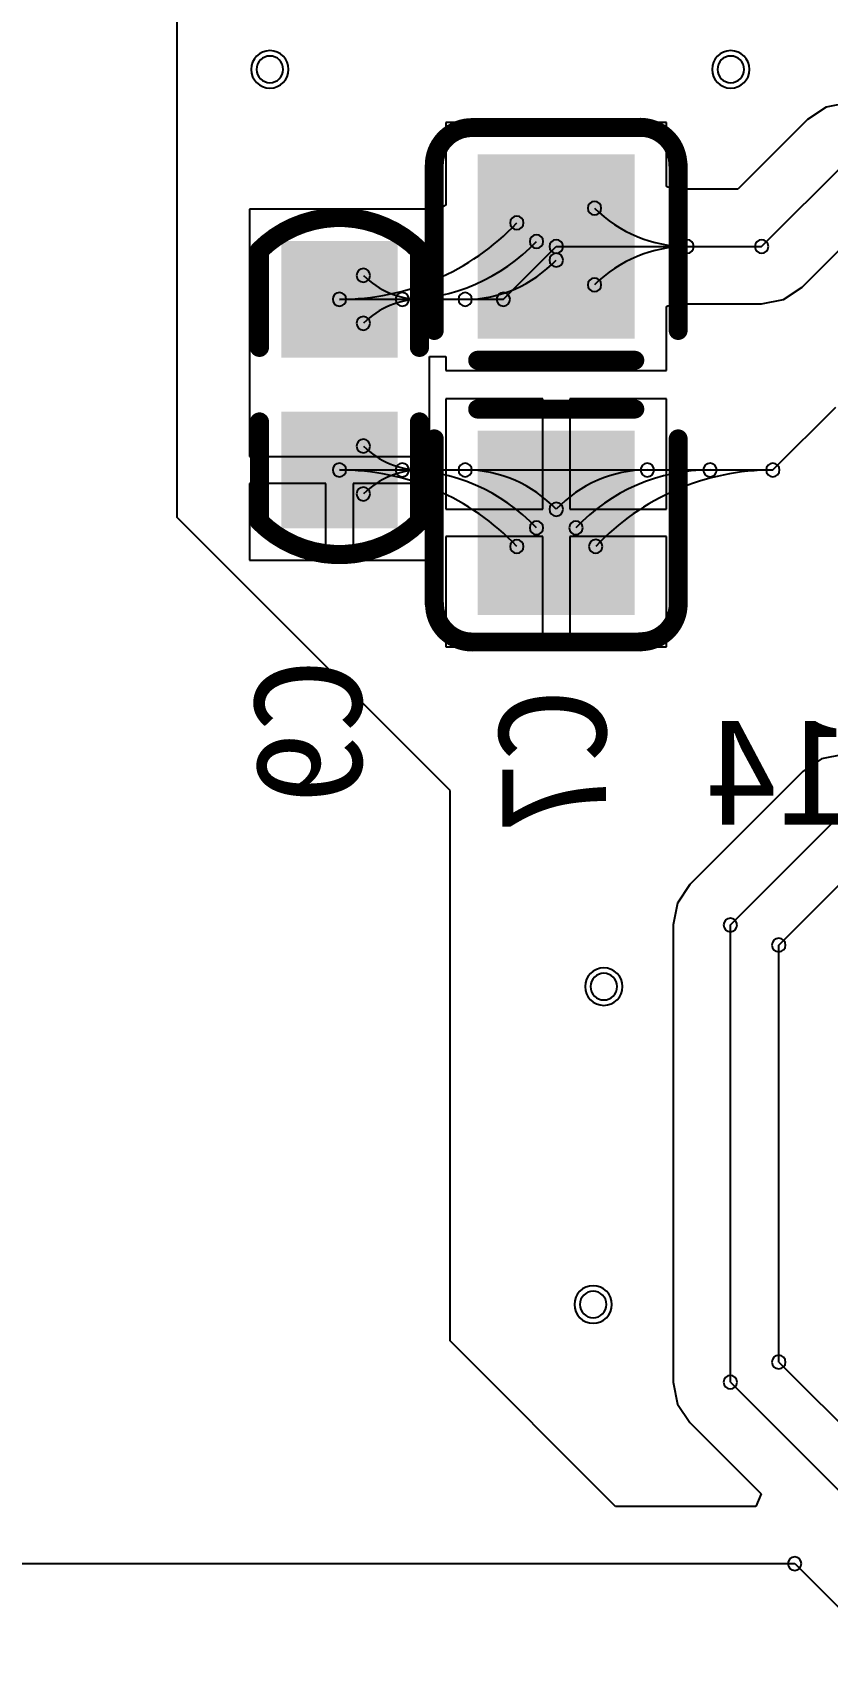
# Model space of a CAD drawing. Header units: inches. Extents: x 32166 to 66782, y 2386 to 7162.
# Drawn here: x 33930.1 to 33959.9, y 3252.5 to 3313.3 of the extents above; entities that cross this region are included whole.
import ezdxf

# ---------------------------------------------------------------- set-up
doc = ezdxf.new("R2010")
doc.units = ezdxf.units.IN
doc.header["$LTSCALE"] = 0.64311
doc.header["$MEASUREMENT"] = 0
for name, color, linetype in [('BOTTOMLAYER', 5, 'CONTINUOUS'), ('BOTTOMOVERLAY', 54, 'CONTINUOUS'), ('BOTTOMPASTE', 16, 'CONTINUOUS'), ('BOTTOMSOLDER', 6, 'CONTINUOUS'), ('MULTILAYER', 9, 'CONTINUOUS')]:
    doc.layers.add(name, color=color, linetype=linetype)
doc.styles.get("Standard").update_dxf_attribs({"font": 'txt', "width": 0.8})

msp = doc.modelspace()

# ---------------------------------------------------------------- linework, layer by layer
at = {"layer": 'BOTTOMLAYER'}
for p, q in [((33935.527, 3295.094), (33935.527, 3315.612)), ((33959.864, 3310.479), (33959.167, 3310.013)), ((33960.687, 3310.643), (33959.864, 3310.479)), ((33953.883, 3309.899), (33945.603, 3309.899)), ((33945.603, 3309.899), (33945.603, 3306.797)), ((33953.883, 3307.501), (33953.883, 3309.899)), ((33959.167, 3310.013), (33956.554, 3307.4)), ((33957.445, 3305.251), (33960.687, 3308.494)), ((33953.932, 3307.481), (33953.883, 3307.501)), ((33954.541, 3307.4), (33953.932, 3307.481)), ((33956.554, 3307.4), (33954.541, 3307.4)), ((33944.993, 3306.648), (33938.237, 3306.648)), ((33938.237, 3306.648), (33938.237, 3299.892)), ((33945.161, 3306.547), (33944.993, 3306.648)), ((33944.993, 3306.648), (33944.993, 3306.648)), ((33945.603, 3306.797), (33945.161, 3306.547)), ((33958.964, 3303.731), (33961.577, 3306.344)), ((33947.761, 3303.27), (33949.743, 3305.251)), ((33949.743, 3305.251), (33957.445, 3305.251)), ((33941.615, 3303.27), (33947.761, 3303.27)), ((33957.445, 3303.102), (33958.267, 3303.266)), ((33958.267, 3303.266), (33958.964, 3303.731)), ((33953.883, 3303.002), (33953.932, 3303.022)), ((33953.883, 3300.603), (33953.883, 3303.002)), ((33953.932, 3303.022), (33954.541, 3303.102)), ((33954.541, 3303.102), (33957.445, 3303.102)), ((33944.993, 3299.892), (33944.993, 3301.12)), ((33944.993, 3301.12), (33945.603, 3301.12)), ((33945.603, 3301.12), (33945.603, 3300.603)), ((33945.603, 3300.603), (33953.883, 3300.603)), ((33938.237, 3299.892), (33938.237, 3297.378)), ((33944.993, 3297.378), (33944.993, 3299.892)), ((33949.235, 3299.536), (33945.603, 3299.536)), ((33945.603, 3299.536), (33945.603, 3295.396)), ((33949.235, 3295.396), (33949.235, 3299.536)), ((33953.883, 3299.536), (33950.251, 3299.536)), ((33950.251, 3299.536), (33950.251, 3295.396)), ((33953.883, 3295.396), (33953.883, 3299.536)), ((33957.863, 3296.87), (33960.223, 3299.23)), ((33938.237, 3297.378), (33944.993, 3297.378)), ((33941.615, 3296.87), (33957.863, 3296.87)), ((33941.107, 3296.362), (33938.237, 3296.362)), ((33938.237, 3296.362), (33938.237, 3293.492)), ((33941.107, 3293.492), (33941.107, 3296.362)), ((33944.993, 3296.362), (33942.123, 3296.362)), ((33942.123, 3296.362), (33942.123, 3293.492)), ((33944.993, 3293.492), (33944.993, 3296.362)), ((33945.603, 3295.396), (33949.235, 3295.396)), ((33950.251, 3295.396), (33953.883, 3295.396)), ((33945.767, 3284.854), (33935.527, 3295.094)), ((33949.235, 3294.38), (33945.603, 3294.38)), ((33945.603, 3294.38), (33945.603, 3290.24)), ((33949.235, 3290.24), (33949.235, 3294.38)), ((33953.883, 3294.38), (33950.251, 3294.38)), ((33950.251, 3294.38), (33950.251, 3290.24)), ((33953.883, 3290.24), (33953.883, 3294.38)), ((33938.237, 3293.492), (33941.107, 3293.492)), ((33942.123, 3293.492), (33944.993, 3293.492)), ((33945.603, 3290.24), (33949.235, 3290.24)), ((33950.251, 3290.24), (33953.883, 3290.24)), ((33960.511, 3286.195), (33959.688, 3286.031)), ((33958.991, 3285.565), (33954.751, 3281.326)), ((33959.688, 3286.031), (33958.991, 3285.565)), ((33945.767, 3282.974), (33945.767, 3284.854)), ((33956.271, 3279.806), (33960.511, 3284.046)), ((33945.767, 3264.205), (33945.767, 3282.974)), ((33954.751, 3281.326), (33954.285, 3280.628)), ((33958.087, 3279.054), (33960.883, 3281.849)), ((33954.285, 3280.628), (33954.122, 3279.806)), ((33954.122, 3279.806), (33954.122, 3262.661)), ((33956.271, 3262.661), (33956.271, 3279.806)), ((33958.087, 3263.414), (33958.087, 3279.054)), ((33951.969, 3258.003), (33945.767, 3264.205)), ((33958.087, 3263.414), (33964.567, 3256.934)), ((33954.122, 3262.661), (33954.122, 3262.661)), ((33954.122, 3262.661), (33954.122, 3262.661)), ((33954.122, 3262.661), (33954.285, 3261.839)), ((33956.271, 3262.661), (33963.815, 3255.118)), ((33954.285, 3261.839), (33954.751, 3261.142)), ((33954.751, 3261.142), (33957.421, 3258.472)), ((33957.421, 3258.472), (33957.226, 3258.003)), ((33957.226, 3258.003), (33951.969, 3258.003)), ((33913.122, 3255.854), (33958.684, 3255.854)), ((33958.684, 3255.854), (33963.204, 3251.334))]:
    msp.add_line(p, q, dxfattribs=at)
for centre, radius, start, end in [((33939.007, 3311.894), 0.5, 0, 180), ((33956.287, 3311.894), 0.5, 0, 180), ((33939.007, 3311.894), 0.5, 180, 0), ((33956.287, 3311.894), 0.5, 180, 0), ((33951.18, 3306.688), 0.254, 0, 180), ((33948.265, 3306.138), 0.254, 0, 180), ((33951.18, 3306.688), 0.254, 180, 0), ((33954.649, 3310.157), 4.906, 225.00009, 270.00009), ((33941.615, 3312.412), 9.143, 270.00002, 316.66302), ((33948.265, 3306.138), 0.254, 180, 0), ((33949.004, 3305.44), 0.254, 0, 180), ((33943.971, 3310.19), 6.92, 270.00003, 316.66303), ((33949.004, 3305.44), 0.254, 180, 0), ((33949.743, 3305.251), 0.254, 0, 180), ((33949.743, 3305.251), 0.254, 0, 180), ((33949.743, 3305.251), 0.254, 180, 0), ((33949.743, 3305.251), 0.254, 180, 0), ((33954.649, 3300.346), 4.906, 89.99991, 134.99991), ((33954.649, 3305.251), 0.254, 0, 180), ((33954.649, 3305.251), 0.254, 0, 180), ((33954.649, 3305.251), 0.254, 180, 0), ((33954.649, 3305.251), 0.254, 180, 0), ((33957.445, 3305.251), 0.254, 0, 180), ((33957.445, 3305.251), 0.254, 0, 180), ((33957.445, 3305.251), 0.254, 180, 0), ((33957.445, 3305.251), 0.254, 180, 0), ((33942.513, 3304.168), 0.254, 0, 180), ((33946.327, 3307.967), 4.697, 269.99999, 316.66299), ((33949.743, 3304.743), 0.254, 0, 180), ((33949.743, 3304.743), 0.254, 180, 0), ((33942.513, 3304.168), 0.254, 180, 0), ((33944.681, 3306.336), 3.066, 225.00014, 270.00014), ((33951.18, 3303.814), 0.254, 0, 180), ((33951.18, 3303.814), 0.254, 180, 0), ((33941.615, 3303.27), 0.254, 0, 180), ((33941.615, 3303.27), 0.254, 0, 180), ((33941.615, 3303.27), 0.254, 180, 0), ((33941.615, 3303.27), 0.254, 180, 0), ((33944.681, 3300.204), 3.066, 89.99986, 134.99986), ((33943.971, 3303.27), 0.254, 0, 180), ((33943.971, 3303.27), 0.254, 180, 0), ((33944.681, 3303.27), 0.254, 0, 180), ((33944.681, 3303.27), 0.254, 0, 180), ((33944.681, 3303.27), 0.254, 180, 0), ((33944.681, 3303.27), 0.254, 180, 0), ((33946.327, 3303.27), 0.254, 0, 180), ((33946.327, 3303.27), 0.254, 180, 0), ((33947.761, 3303.27), 0.254, 0, 180), ((33947.761, 3303.27), 0.254, 0, 180), ((33947.761, 3303.27), 0.254, 180, 0), ((33947.761, 3303.27), 0.254, 180, 0), ((33942.513, 3302.372), 0.254, 0, 180), ((33942.513, 3302.372), 0.254, 180, 0), ((33942.513, 3297.768), 0.254, 0, 180), ((33942.513, 3297.768), 0.254, 180, 0), ((33944.681, 3299.936), 3.066, 225.00014, 270.00014), ((33941.615, 3296.87), 0.254, 0, 180), ((33941.615, 3296.87), 0.254, 0, 180), ((33943.971, 3296.87), 0.254, 0, 180), ((33944.681, 3296.87), 0.254, 0, 180), ((33944.681, 3296.87), 0.254, 0, 180), ((33946.327, 3296.87), 0.254, 0, 180), ((33953.156, 3296.87), 0.254, 0, 180), ((33955.509, 3296.87), 0.254, 0, 180), ((33957.863, 3296.87), 0.254, 0, 180), ((33957.863, 3296.87), 0.254, 0, 180), ((33957.863, 3296.87), 0.254, 0, 180), ((33941.615, 3296.87), 0.254, 180, 0), ((33941.615, 3296.87), 0.254, 180, 0), ((33941.615, 3287.727), 9.143, 43.33698, 89.99998), ((33944.681, 3293.804), 3.066, 89.99986, 134.99986), ((33943.971, 3296.87), 0.254, 180, 0), ((33943.971, 3289.95), 6.92, 43.33697, 89.99997), ((33944.681, 3296.87), 0.254, 180, 0), ((33944.681, 3296.87), 0.254, 180, 0), ((33946.327, 3296.87), 0.254, 180, 0), ((33946.327, 3292.172), 4.697, 43.33701, 90.00001), ((33953.156, 3292.18), 4.69, 90.00001, 136.70401), ((33955.509, 3289.963), 6.907, 90.00001, 136.70401), ((33957.863, 3287.746), 9.124, 89.99997, 136.70397), ((33953.156, 3296.87), 0.254, 180, 0), ((33955.509, 3296.87), 0.254, 180, 0), ((33957.863, 3296.87), 0.254, 180, 0), ((33957.863, 3296.87), 0.254, 180, 0), ((33957.863, 3296.87), 0.254, 180, 0), ((33942.513, 3295.972), 0.254, 0, 180), ((33942.513, 3295.972), 0.254, 180, 0), ((33949.743, 3295.396), 0.254, 0, 180), ((33949.743, 3295.396), 0.254, 0, 180), ((33949.743, 3295.396), 0.254, 180, 0), ((33949.743, 3295.396), 0.254, 180, 0), ((33949.004, 3294.699), 0.254, 0, 180), ((33949.004, 3294.699), 0.254, 180, 0), ((33950.482, 3294.699), 0.254, 0, 180), ((33950.482, 3294.699), 0.254, 180, 0), ((33948.265, 3294.001), 0.254, 0, 180), ((33951.222, 3294.003), 0.254, 0, 180), ((33948.265, 3294.001), 0.254, 180, 0), ((33951.222, 3294.003), 0.254, 180, 0), ((33956.271, 3279.806), 0.254, 0, 180), ((33956.271, 3279.806), 0.254, 0, 180), ((33956.271, 3279.806), 0.254, 180, 0), ((33956.271, 3279.806), 0.254, 180, 0), ((33958.087, 3279.054), 0.254, 0, 180), ((33958.087, 3279.054), 0.254, 0, 180), ((33958.087, 3279.054), 0.254, 180, 0), ((33958.087, 3279.054), 0.254, 180, 0), ((33951.527, 3277.494), 0.5, 0, 180), ((33951.527, 3277.494), 0.5, 180, 0), ((33951.127, 3265.574), 0.5, 0, 180), ((33951.127, 3265.574), 0.5, 180, 0), ((33958.087, 3263.414), 0.254, 0, 180), ((33958.087, 3263.414), 0.254, 0, 180), ((33958.087, 3263.414), 0.254, 180, 0), ((33958.087, 3263.414), 0.254, 180, 0), ((33956.271, 3262.661), 0.254, 0, 180), ((33956.271, 3262.661), 0.254, 0, 180), ((33956.271, 3262.661), 0.254, 180, 0), ((33956.271, 3262.661), 0.254, 180, 0), ((33958.684, 3255.854), 0.254, 0, 180), ((33958.684, 3255.854), 0.254, 0, 180), ((33958.684, 3255.854), 0.254, 180, 0), ((33958.684, 3255.854), 0.254, 180, 0)]:
    msp.add_arc(centre, radius, start, end, dxfattribs=at)
for points in [[(33947.203, 3308.299), (33947.203, 3302.203), (33952.283, 3308.299), (33952.283, 3302.203)], [(33939.837, 3305.048), (33939.837, 3301.492), (33943.393, 3305.048), (33943.393, 3301.492)], [(33939.837, 3298.648), (33939.837, 3295.092), (33943.393, 3298.648), (33943.393, 3295.092)], [(33947.203, 3297.936), (33947.203, 3291.84), (33952.283, 3297.936), (33952.283, 3291.84)]]:
    msp.add_solid(points, dxfattribs=at)
at = {"layer": 'BOTTOMOVERLAY'}
for points, const_width in [([(33945.171, 3308.299, -0.414214), (33946.582, 3309.711)], 0.711), ([(33952.893, 3309.722, -0.414214), (33954.304, 3308.31)], 0.711), ([(33938.615, 3305.099, -0.414214), (33944.615, 3305.099)], 0.72), ([(33944.615, 3294.939, -0.414214), (33938.615, 3294.939)], 0.72), ([(33946.593, 3290.418, -0.414214), (33945.182, 3291.829)], 0.711), ([(33954.315, 3291.84, -0.414214), (33952.904, 3290.429)], 0.711)]:
    msp.add_lwpolyline(points, format="xyb", dxfattribs=dict(at, const_width=const_width))
for points, const_width in [([(33946.582, 3309.711), (33952.882, 3309.711)], 0.711), ([(33945.171, 3302.102), (33945.171, 3308.299)], 0.711), ([(33954.315, 3302.102), (33954.315, 3308.31)], 0.711), ([(33938.615, 3301.47), (33938.615, 3305.099)], 0.72), ([(33944.615, 3301.47), (33944.615, 3305.099)], 0.72), ([(33946.797, 3300.984), (33952.689, 3300.984)], 0.711), ([(33938.615, 3294.939), (33938.615, 3298.67)], 0.72), ([(33944.615, 3294.939), (33944.615, 3298.67)], 0.72), ([(33946.797, 3299.155), (33952.689, 3299.155)], 0.711), ([(33945.171, 3291.829), (33945.171, 3298.038)], 0.711), ([(33954.315, 3291.84), (33954.315, 3298.038)], 0.711), ([(33946.593, 3290.418), (33952.893, 3290.418)], 0.711)]:
    msp.add_lwpolyline(points, dxfattribs=dict(at, const_width=const_width))
for points, const_width in [([(33946.582, 3309.888, 1), (33946.582, 3309.533, 1)], 0.356), ([(33946.582, 3309.888, 1), (33946.582, 3309.533, 1)], 0.356), ([(33952.882, 3309.888, 1), (33952.882, 3309.533, 1)], 0.356), ([(33952.893, 3309.899, 1), (33952.893, 3309.544, 1)], 0.356), ([(33945.171, 3308.477, 1), (33945.171, 3308.121, 1)], 0.356), ([(33945.171, 3308.477, 1), (33945.171, 3308.121, 1)], 0.356), ([(33954.304, 3308.488, 1), (33954.304, 3308.132, 1)], 0.356), ([(33954.315, 3308.488, 1), (33954.315, 3308.132, 1)], 0.356), ([(33938.435, 3305.099, 1), (33938.795, 3305.099, 1)], 0.36), ([(33938.435, 3305.099, 1), (33938.795, 3305.099, 1)], 0.36), ([(33944.435, 3305.099, 1), (33944.795, 3305.099, 1)], 0.36), ([(33944.435, 3305.099, 1), (33944.795, 3305.099, 1)], 0.36), ([(33945.171, 3302.279, 1), (33945.171, 3301.924, 1)], 0.356), ([(33954.315, 3302.279, 1), (33954.315, 3301.924, 1)], 0.356), ([(33938.435, 3301.47, 1), (33938.795, 3301.47, 1)], 0.36), ([(33944.435, 3301.47, 1), (33944.795, 3301.47, 1)], 0.36), ([(33946.797, 3301.162, 1), (33946.797, 3300.806, 1)], 0.356), ([(33952.689, 3301.162, 1), (33952.689, 3300.806, 1)], 0.356), ([(33938.435, 3298.67, 1), (33938.795, 3298.67, 1)], 0.36), ([(33944.435, 3298.67, 1), (33944.795, 3298.67, 1)], 0.36), ([(33946.797, 3299.333, 1), (33946.797, 3298.977, 1)], 0.356), ([(33952.689, 3299.333, 1), (33952.689, 3298.977, 1)], 0.356), ([(33945.171, 3298.215, 1), (33945.171, 3297.86, 1)], 0.356), ([(33954.315, 3298.215, 1), (33954.315, 3297.86, 1)], 0.356), ([(33938.435, 3294.939, 1), (33938.795, 3294.939, 1)], 0.36), ([(33938.435, 3294.939, 1), (33938.795, 3294.939, 1)], 0.36), ([(33944.435, 3294.939, 1), (33944.795, 3294.939, 1)], 0.36), ([(33944.435, 3294.939, 1), (33944.795, 3294.939, 1)], 0.36), ([(33945.171, 3292.007, 1), (33945.171, 3291.651, 1)], 0.356), ([(33945.182, 3292.007, 1), (33945.182, 3291.651, 1)], 0.356), ([(33954.315, 3292.018, 1), (33954.315, 3291.662, 1)], 0.356), ([(33954.315, 3292.018, 1), (33954.315, 3291.662, 1)], 0.356), ([(33946.593, 3290.595, 1), (33946.593, 3290.24, 1)], 0.356), ([(33946.593, 3290.595, 1), (33946.593, 3290.24, 1)], 0.356), ([(33952.893, 3290.595, 1), (33952.893, 3290.24, 1)], 0.356), ([(33952.904, 3290.606, 1), (33952.904, 3290.251, 1)], 0.356)]:
    msp.add_lwpolyline(points, format="xyb", close=True, dxfattribs=dict(at, const_width=const_width))
at = {"layer": 'BOTTOMPASTE'}
for points in [[(33947.203, 3308.299), (33947.203, 3302.203), (33952.283, 3308.299), (33952.283, 3302.203)], [(33939.837, 3305.048), (33939.837, 3301.492), (33943.393, 3305.048), (33943.393, 3301.492)], [(33939.837, 3298.648), (33939.837, 3295.092), (33943.393, 3298.648), (33943.393, 3295.092)], [(33947.203, 3297.936), (33947.203, 3291.84), (33952.283, 3297.936), (33952.283, 3291.84)]]:
    msp.add_solid(points, dxfattribs=at)
at = {"layer": 'BOTTOMSOLDER'}
for centre, start, end in [((33939.007, 3311.894), 0, 180), ((33956.287, 3311.894), 0, 180), ((33939.007, 3311.894), 180, 0), ((33956.287, 3311.894), 180, 0), ((33951.527, 3277.494), 0, 180), ((33951.527, 3277.494), 180, 0), ((33951.127, 3265.574), 0, 180), ((33951.127, 3265.574), 180, 0)]:
    msp.add_arc(centre, 0.703, start, end, dxfattribs=at)
for points in [[(33946.797, 3308.706), (33946.797, 3301.797), (33952.689, 3308.706), (33952.689, 3301.797)], [(33939.431, 3305.454), (33939.431, 3301.085), (33943.799, 3305.454), (33943.799, 3301.085)], [(33939.431, 3299.054), (33939.431, 3294.685), (33943.799, 3299.054), (33943.799, 3294.685)], [(33946.797, 3298.342), (33946.797, 3291.434), (33952.689, 3298.342), (33952.689, 3291.434)]]:
    msp.add_solid(points, dxfattribs=at)
at = {"layer": 'MULTILAYER'}
for centre, start, end in [((33939.007, 3311.894), 0, 180), ((33956.287, 3311.894), 0, 180), ((33939.007, 3311.894), 180, 0), ((33956.287, 3311.894), 180, 0), ((33951.527, 3277.494), 0, 180), ((33951.527, 3277.494), 180, 0), ((33951.127, 3265.574), 0, 180), ((33951.127, 3265.574), 180, 0)]:
    msp.add_arc(centre, 0.5, start, end, dxfattribs=at)

# ---------------------------------------------------------------- texts
at = {"layer": 'BOTTOMOVERLAY', "text_generation_flag": 2}
for s, rotation, p in [('C9', 90, (33942.447, 3289.774)), ('C7', 90, (33951.607, 3288.654)), ('J14', 360, (33963.487, 3283.574))]:
    msp.add_text(s, height=4, rotation=rotation, dxfattribs=at).set_placement(p)

doc.saveas('drawing.dxf')
